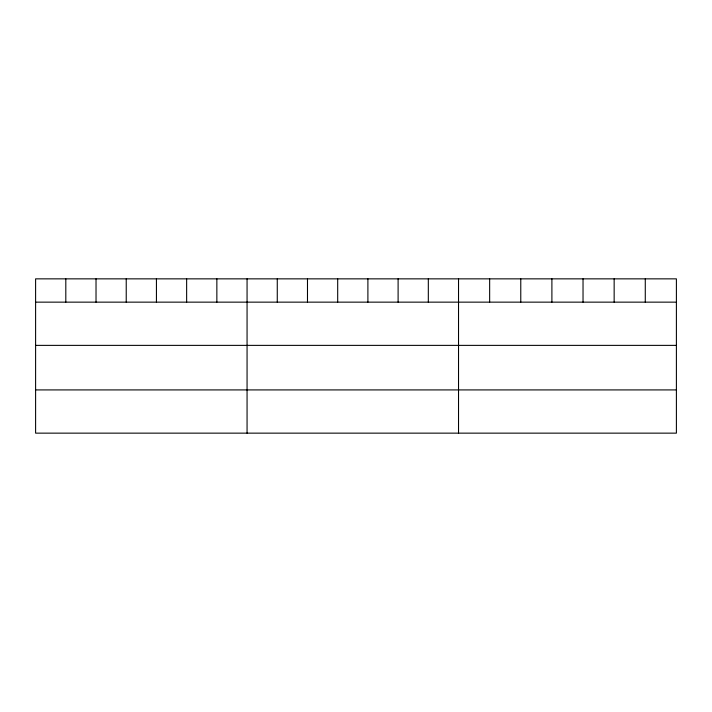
<?xml version="1.0" encoding="UTF-8"?>
<svg xmlns="http://www.w3.org/2000/svg" width="712" height="712" viewBox="0 0 712 712"><rect width="100%" height="100%" fill="white"/><g stroke="black" fill="none" stroke-linecap="round" stroke-linejoin="round"><path stroke-width="1.07" d="M676.4 302.146L676.4 433.145L35.6 433.145L35.6 278.855L676.4 278.855L676.4 302.146L35.6 302.146M35.6 345.373L676.4 345.373M35.6 389.918L676.4 389.918M645.277 278.855L645.277 302.146M614.153 278.855L614.153 302.146M583.03 278.855L583.03 302.146M551.898 278.855L551.898 302.146M520.775 278.855L520.775 302.146M489.651 278.855L489.651 302.146M458.528 278.855L458.528 433.145M428.321 278.855L428.321 302.146M398.106 278.855L398.106 302.146M367.899 278.855L367.899 302.146M337.693 278.855L337.693 302.146M307.486 278.855L307.486 302.146M277.271 278.855L277.271 302.146M247.064 278.855L247.064 433.145M216.857 278.855L216.857 302.146M186.642 278.855L186.642 302.146M156.435 278.855L156.435 302.146M126.229 278.855L126.229 302.146M96.022 278.855L96.022 302.146M65.807 278.855L65.807 302.146"/></g></svg>
